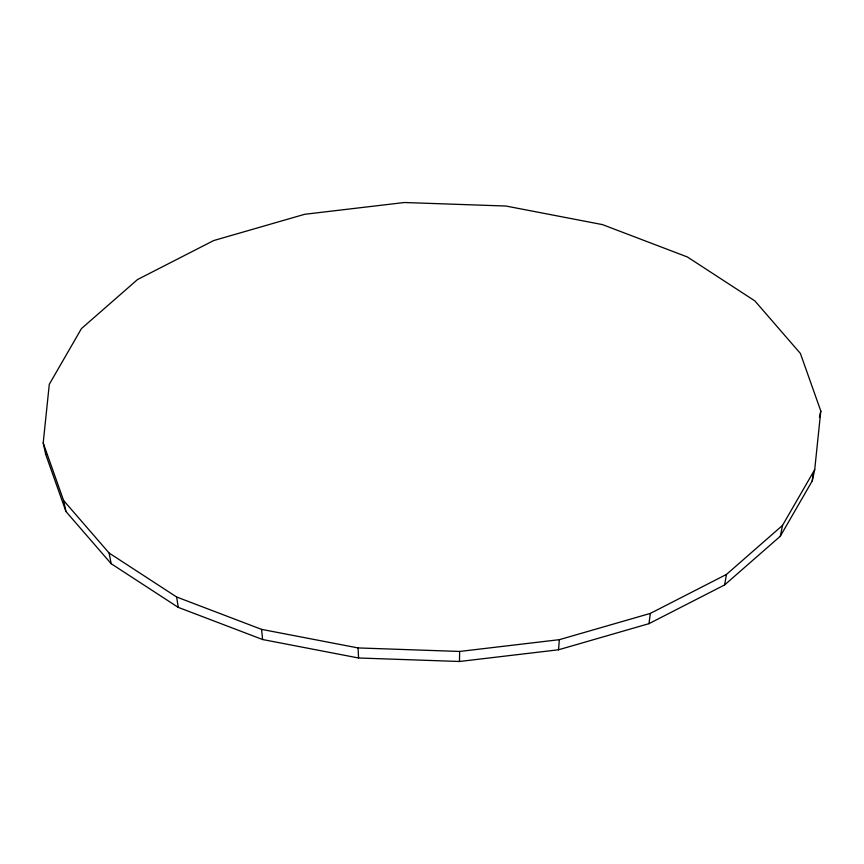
<?xml version="1.0" encoding="UTF-8"?>
<svg xmlns="http://www.w3.org/2000/svg" width="864" height="864" viewBox="0 0 864 864"><rect width="100%" height="100%" fill="white"/><g stroke="black" fill="none" stroke-linecap="round" stroke-linejoin="round"><path stroke-width="1.3" d="M459.475 661.489L459.659 651.456L559.343 639.673L650.354 613.397L726.484 574.42L782.536 525.388L814.709 469.66L820.8 411.016L800.399 353.462L754.888 300.92L687.366 256.964L602.446 224.608L505.915 206.032L404.341 202.511L304.657 214.294L213.646 240.57L137.516 279.547L81.464 328.579L49.291 384.307L43.2 442.951L45.673 454.302L65.945 511.499L111.164 563.706L178.254 607.381L262.634 639.533L358.549 657.99L459.475 661.489L558.533 649.782L648.961 623.668L724.604 584.939L780.311 536.22L812.279 480.848L814.709 469.66M558.533 649.782L559.343 639.673M45.673 454.302L45.943 451.656M812.279 480.848L812.97 474.228M648.961 623.668L650.354 613.397M724.604 584.939L726.484 574.42M780.311 536.22L782.536 525.388M819.428 417.442L820.8 411.016M43.2 442.951L63.601 500.504L109.112 553.046L176.634 597.002L261.554 629.37L358.085 647.935L459.659 651.456M63.601 500.504L65.945 511.499M109.112 553.046L111.164 563.706M176.634 597.002L178.254 607.381M261.554 629.37L262.634 639.533M358.085 647.935L358.549 657.99"/></g></svg>
